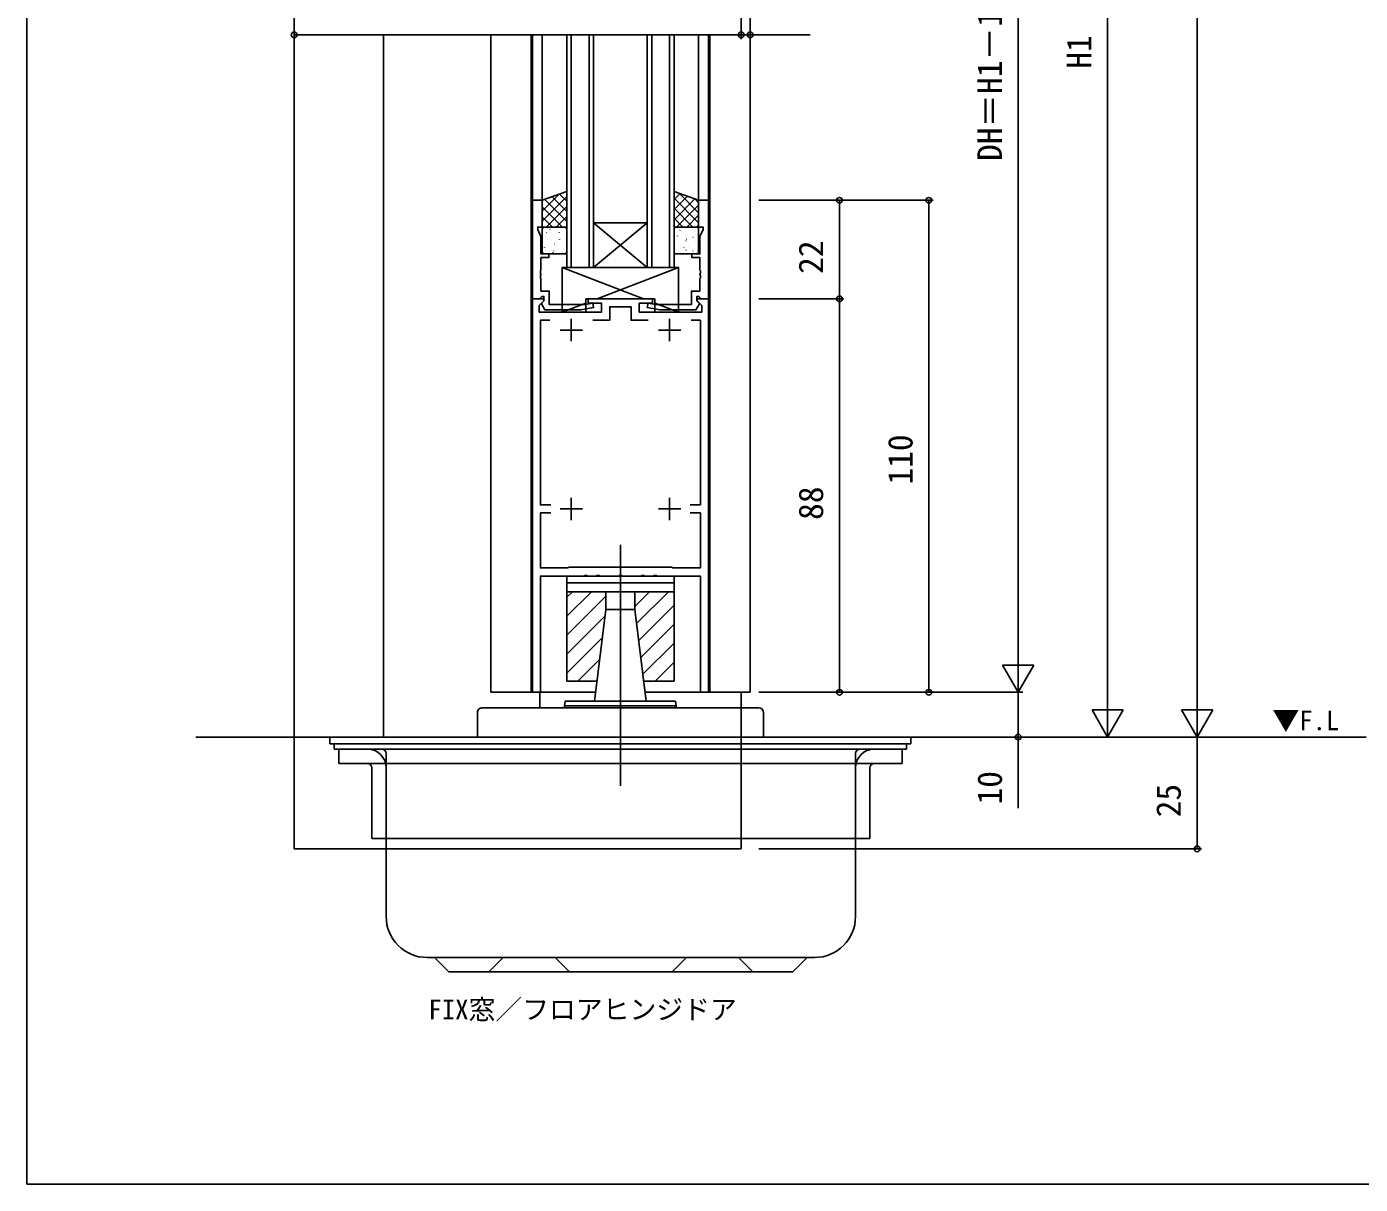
# Model space of a CAD drawing. Units: millimetres, scale not verified. Extents: x -437 to 438, y -344 to 341.
# Drawn here: x -436.7 to -138.4, y -343.7 to -84.9 of the extents above; entities that cross this region are included whole.
import ezdxf
from ezdxf.enums import TextEntityAlignment as Align

# ---------------------------------------------------------------- set-up
doc = ezdxf.new("R2010")
doc.units = ezdxf.units.MM
doc.header["$LTSCALE"] = 2
for name, color, linetype in [('0-1_USER1', 3, 'Continuous'), ('0-2_YKK_11', 7, 'Continuous'), ('0-3_YKK_12', 2, 'Continuous'), ('0-4_YKK_13', 4, 'Continuous'), ('0-6_YKK_D', 6, 'Continuous'), ('0-7_YKK_ZWAK', 7, 'Continuous')]:
    doc.layers.add(name, color=color, linetype=linetype)
doc.styles.add('ＭＳ ゴシック', font='')
doc.styles.get('ＭＳ ゴシック').set_extended_font_data('MS Gothic')

msp = doc.modelspace()

# ---------------------------------------------------------------- linework, layer by layer
at = {"layer": '0-2_YKK_11'}
for p, q in [((-314.882, -155.2), (-314.882, -150.2)), ((-292.882, -155.2), (-292.882, -150.2)), ((-317.382, -152.7), (-312.382, -152.7)), ((-295.382, -152.7), (-290.382, -152.7)), ((-314.882, -195.2), (-314.882, -190.2)), ((-292.882, -195.2), (-292.882, -190.2)), ((-317.382, -192.7), (-312.382, -192.7)), ((-295.382, -192.7), (-290.382, -192.7))]:
    msp.add_line(p, q, dxfattribs=at)
for points in [[(-323.582, -123.7), (-323.582, -145.7), (-321.952, -145.7), (-321.652, -145.4), (-321.452, -145.2), (-320.982, -145.2), (-320.982, -146.15), (-321.482, -146.65), (-321.482, -146.988), (-320.782, -148.2), (-312.774, -148.2), (-309.895, -147.692), (-310.069, -146.708), (-311.727, -147), (-319.782, -147), (-319.782, -144), (-321.652, -144), (-321.652, -141.208), (-321.772, -141.025), (-321.772, -140.475), (-321.652, -140.292), (-321.652, -140.208), (-321.772, -140.025), (-321.772, -139.475), (-321.652, -139.292), (-321.652, -136.5), (-319.882, -136.5), (-319.882, -135.7), (-321.652, -135.7), (-321.652, -131.765), (-322.382, -130.2), (-322.382, -129.7), (-321.382, -129.7), (-321.382, -123.7)], [(-284.182, -123.7), (-284.182, -145.7), (-285.812, -145.7), (-286.112, -145.4), (-286.312, -145.2), (-286.782, -145.2), (-286.782, -146.15), (-286.282, -146.65), (-286.282, -146.988), (-286.982, -148.2), (-294.99, -148.2), (-297.869, -147.692), (-297.695, -146.708), (-296.037, -147), (-287.982, -147), (-287.982, -144), (-286.112, -144), (-286.112, -141.208), (-285.992, -141.025), (-285.992, -140.475), (-286.112, -140.292), (-286.112, -140.208), (-285.992, -140.025), (-285.992, -139.475), (-286.112, -139.292), (-286.112, -136.5), (-287.882, -136.5), (-287.882, -135.7), (-286.112, -135.7), (-286.112, -131.765), (-285.382, -130.2), (-285.382, -129.7), (-286.382, -129.7), (-286.382, -123.7)]]:
    msp.add_lwpolyline(points, close=True, dxfattribs=at)
for points in [[(-284.182, -233.7), (-284.182, -145.7), (-286.658, -145.7), (-286.818, -146.088), (-285.682, -147.224), (-285.682, -148.7), (-299.682, -148.7), (-299.682, -146.7), (-296.682, -146.7), (-296.682, -145.7), (-311.082, -145.7), (-311.082, -146.7), (-308.082, -146.7), (-308.082, -148.7), (-322.082, -148.7), (-322.082, -147.224), (-320.946, -146.088), (-321.106, -145.7), (-323.582, -145.7), (-323.582, -233.7), (-321.782, -233.7), (-321.782, -207.7), (-312.09, -207.7), (-311.907, -207.58), (-311.357, -207.58), (-311.174, -207.7), (-309.34, -207.7), (-309.157, -207.58), (-308.607, -207.58), (-308.424, -207.7), (-304.34, -207.7), (-304.157, -207.58), (-303.607, -207.58), (-303.424, -207.7), (-299.34, -207.7), (-299.157, -207.58), (-298.607, -207.58), (-298.424, -207.7), (-296.59, -207.7), (-296.407, -207.58)], [(-297.684, -150.5), (-301.482, -150.5), (-301.482, -147.5), (-306.282, -147.5), (-306.282, -150.5), (-310.08, -150.5)], [(-319.684, -150.5), (-321.782, -150.5), (-321.782, -191.8), (-319.453, -191.8)], [(-288.311, -191.8), (-285.982, -191.8), (-285.982, -150.5), (-288.08, -150.5)], [(-319.453, -193.6), (-321.782, -193.6), (-321.782, -205.9), (-315.582, -205.9), (-315.382, -205.7), (-292.382, -205.7), (-292.182, -205.9), (-285.982, -205.9), (-285.982, -193.6), (-288.311, -193.6)], [(-296.407, -207.58), (-295.857, -207.58), (-295.674, -207.7), (-285.982, -207.7), (-285.982, -233.7), (-284.182, -233.7)]]:
    msp.add_lwpolyline(points, dxfattribs=at)
at = {"layer": '0-3_YKK_12'}
for p, q in [((-376.882, -86.7), (-376.882, -243.7)), ((-356.882, -86.7), (-356.882, -243.7)), ((-332.882, -86.7), (-332.882, -233.7)), ((-323.882, -86.7), (-323.882, -233.7)), ((-323.581, -123.7), (-323.581, -86.7)), ((-321.382, -123.7), (-321.382, -86.7)), ((-315.882, -138.7), (-315.882, -86.7)), ((-314.882, -86.7), (-314.882, -138.7)), ((-310.882, -138.7), (-310.882, -86.7)), ((-297.882, -138.7), (-297.882, -86.7)), ((-296.882, -86.7), (-296.882, -138.7)), ((-292.882, -138.7), (-292.882, -86.7)), ((-286.382, -123.7), (-286.382, -86.7)), ((-284.182, -123.7), (-284.182, -86.7)), ((-283.882, -86.7), (-283.882, -233.7)), ((-274.882, -86.7), (-274.882, -233.7)), ((-309.882, -128.7), (-297.882, -128.7)), ((-309.882, -138.7), (-297.882, -128.7)), ((-297.882, -138.7), (-309.882, -128.7)), ((-309.882, -138.7), (-297.882, -138.7)), ((-309.529, -233.7), (-332.882, -233.7)), ((-321.882, -233.7), (-321.882, -237.2)), ((-274.882, -233.7), (-298.243, -233.7)), ((-137.073, -243.7), (-398.886, -243.7)), ((-376.882, -243.7), (-376.882, -268.7)), ((-276.882, -268.7), (-376.882, -268.7))]:
    msp.add_line(p, q, dxfattribs=at)
for points in [[(-309.882, -86.7), (-309.882, -138.7), (-315.882, -138.7)], [(-291.882, -86.7), (-291.882, -138.7), (-297.882, -138.7)], [(-276.882, -233.7), (-276.882, -243.7), (-276.882, -268.7)]]:
    msp.add_lwpolyline(points, dxfattribs=at)
at = {"layer": '0-4_YKK_13'}
for p, q in [((-315.882, -123.924), (-317.513, -122.293)), ((-291.882, -123.542), (-290.531, -122.191)), ((-286.382, -126.483), (-290.756, -122.109)), ((-321.382, -126.102), (-317.608, -122.328)), ((-321.382, -128.347), (-315.882, -122.847)), ((-321.382, -123.857), (-321.136, -123.61)), ((-316.841, -129.7), (-321.382, -125.159)), ((-315.882, -128.414), (-320.806, -123.49)), ((-320.49, -129.7), (-315.882, -125.092)), ((-315.882, -126.169), (-319.159, -122.892)), ((-291.882, -125.788), (-288.885, -122.79)), ((-286.382, -128.728), (-291.882, -123.228)), ((-291.882, -128.033), (-287.238, -123.389)), ((-291.304, -129.7), (-286.382, -124.778)), ((-286.382, -124.238), (-287.228, -123.392)), ((-319.086, -129.7), (-321.382, -127.404)), ((-318.245, -129.7), (-315.882, -127.337)), ((-287.656, -129.7), (-291.882, -125.474)), ((-289.901, -129.7), (-291.882, -127.719)), ((-289.059, -129.7), (-286.382, -127.023)), ((-321.331, -129.7), (-321.382, -129.649)), ((-321.382, -135.2), (-321.382, -130.2)), ((-320.882, -129.7), (-316.382, -129.7)), ((-320.409, -130.997), (-320.362, -130.909)), ((-319.635, -130.221), (-319.591, -130.197)), ((-317.61, -130.955), (-317.566, -130.931)), ((-316.616, -131.267), (-316.609, -131.26)), ((-316, -129.7), (-315.882, -129.582)), ((-315.882, -130.2), (-315.882, -135.2)), ((-291.882, -130.2), (-291.882, -135.2)), ((-286.882, -129.7), (-291.382, -129.7)), ((-291.264, -131.061), (-291.257, -131.053)), ((-290.575, -130.479), (-290.528, -130.391)), ((-290.533, -129.791), (-290.489, -129.767)), ((-288.457, -130.224), (-288.413, -130.2)), ((-287.236, -130.578), (-287.229, -130.57)), ((-286.814, -129.7), (-286.382, -129.268)), ((-286.432, -130.958), (-286.388, -130.934)), ((-286.382, -135.2), (-286.382, -130.2)), ((-320.643, -131.75), (-320.637, -131.743)), ((-320.278, -132.412), (-320.234, -132.388)), ((-318.591, -133.472), (-318.584, -133.465)), ((-318.201, -132.845), (-318.157, -132.821)), ((-317.519, -132.522), (-317.472, -132.433)), ((-316.176, -133.579), (-316.132, -133.555)), ((-291.768, -133.873), (-291.724, -133.849)), ((-291.125, -131.681), (-291.081, -131.657)), ((-289.211, -132.783), (-289.204, -132.775)), ((-289.1, -132.415), (-289.056, -132.391)), ((-287.685, -132.004), (-287.639, -131.915)), ((-287.023, -132.848), (-286.979, -132.824)), ((-316.382, -135.7), (-320.882, -135.7)), ((-320.869, -134.302), (-320.825, -134.278)), ((-319.026, -135.373), (-318.979, -135.285)), ((-318.844, -135.036), (-318.8, -135.012)), ((-316.771, -135.455), (-316.765, -135.447)), ((-316.768, -135.469), (-316.724, -135.445)), ((-291.42, -135.248), (-291.413, -135.241)), ((-291.382, -135.7), (-286.882, -135.7)), ((-289.691, -134.305), (-289.647, -134.281)), ((-289.192, -134.855), (-289.145, -134.767)), ((-287.666, -135.039), (-287.622, -135.015)), ((-287.392, -134.765), (-287.385, -134.758)), ((-316.882, -138.701), (-316.882, -148.7)), ((-298.682, -145.7), (-316.882, -138.701)), ((-309.082, -145.7), (-290.882, -138.701)), ((-311.582, -145.7), (-311.582, -148.7)), ((-296.182, -145.7), (-311.582, -145.7)), ((-296.182, -145.7), (-296.182, -148.7)), ((-316.882, -148.7), (-311.582, -146.662)), ((-316.882, -148.7), (-311.582, -148.7)), ((-290.882, -148.7), (-296.182, -146.662)), ((-296.182, -148.7), (-290.882, -148.7)), ((-303.886, -254.6), (-303.886, -200.7)), ((-315.886, -207.7), (-315.886, -209.2)), ((-291.886, -207.7), (-315.886, -207.7)), ((-291.886, -207.7), (-291.886, -209.2)), ((-291.886, -209.2), (-315.886, -209.2)), ((-315.886, -211.2), (-315.886, -209.2)), ((-315.886, -211.2), (-315.886, -231.2)), ((-291.886, -211.2), (-315.886, -211.2)), ((-291.886, -211.2), (-315.886, -211.2)), ((-315.886, -216.701), (-310.385, -211.2)), ((-315.886, -212.458), (-314.627, -211.2)), ((-307.136, -215.2), (-307.136, -211.2)), ((-300.636, -215.2), (-300.636, -211.2)), ((-300.636, -214.494), (-297.342, -211.2)), ((-300.246, -218.347), (-293.099, -211.2)), ((-291.886, -211.2), (-291.886, -209.2)), ((-291.886, -211.2), (-291.886, -231.2)), ((-315.886, -220.944), (-307.136, -212.194)), ((-299.779, -222.123), (-291.886, -214.229)), ((-315.886, -225.186), (-307.31, -216.611)), ((-307.136, -215.2), (-309.671, -235.7)), ((-300.636, -215.2), (-307.136, -215.2)), ((-300.636, -215.2), (-298.1, -235.7)), ((-299.313, -225.899), (-291.886, -218.472)), ((-315.886, -229.429), (-307.909, -221.452)), ((-298.846, -229.675), (-291.886, -222.715)), ((-313.414, -231.2), (-308.508, -226.294)), ((-296.128, -231.2), (-291.886, -226.957)), ((-309.115, -231.2), (-315.886, -231.2)), ((-291.886, -231.2), (-298.657, -231.2)), ((-335.886, -238.2), (-335.886, -243.7)), ((-272.886, -237.2), (-334.886, -237.2)), ((-316.236, -235.7), (-316.386, -236.7)), ((-291.386, -236.7), (-316.386, -236.7)), ((-316.386, -236.7), (-316.386, -237.2)), ((-291.536, -235.7), (-316.236, -235.7)), ((-291.536, -235.7), (-291.386, -236.7)), ((-291.386, -236.7), (-291.386, -237.2)), ((-271.886, -238.2), (-271.886, -243.7)), ((-238.886, -243.7), (-368.886, -243.7)), ((-368.886, -243.7), (-368.886, -245.2)), ((-238.886, -243.7), (-238.886, -245.2)), ((-238.886, -245.2), (-368.886, -245.2)), ((-367.886, -245.2), (-367.886, -246.4)), ((-239.886, -246.4), (-367.886, -246.4)), ((-366.886, -246.4), (-366.886, -249.6)), ((-356.286, -247.4), (-356.286, -283.8)), ((-251.286, -247.4), (-251.286, -283.8)), ((-240.886, -246.4), (-240.886, -249.6)), ((-239.886, -245.2), (-239.886, -246.4)), ((-240.886, -249.6), (-366.886, -249.6)), ((-359.486, -250.6), (-359.486, -266.4)), ((-248.086, -250.6), (-248.086, -266.4)), ((-248.086, -266.4), (-359.486, -266.4)), ((-347.086, -293), (-260.486, -293)), ((-342.286, -296.2), (-345.486, -293)), ((-333.286, -296.2), (-330.086, -293)), ((-315.286, -296.2), (-318.486, -293)), ((-292.286, -296.2), (-289.086, -293)), ((-274.286, -296.2), (-277.486, -293)), ((-265.286, -296.2), (-262.086, -293)), ((-342.286, -296.2), (-265.286, -296.2))]:
    msp.add_line(p, q, dxfattribs=at)
for points in [[(-315.882, -121.7), (-321.382, -123.7), (-321.382, -129.7), (-315.882, -129.7)], [(-291.882, -121.7), (-286.382, -123.7), (-286.382, -129.7), (-291.882, -129.7)]]:
    msp.add_lwpolyline(points, close=True, dxfattribs=at)
msp.add_lwpolyline([(-316.882, -138.701), (-290.882, -138.701), (-290.882, -148.7)], dxfattribs=at)
for centre, radius, start, end in [((-320.886, -130.196), 0.496, 89.49494, 180.50506), ((-316.382, -130.2), 0.5, 0, 90), ((-291.382, -130.2), 0.5, 90, 180), ((-286.878, -130.196), 0.496, 359.49494, 90.50506), ((-320.882, -135.2), 0.5, 180, 269.98379), ((-316.382, -135.2), 0.5, 270, 360), ((-291.382, -135.2), 0.5, 180, 270), ((-286.882, -135.2), 0.5, 270.01621, 0), ((-334.886, -238.2), 1, 89.99998, 180.00001), ((-272.886, -238.2), 1, 359.99999, 89.99997), ((-360.486, -250.6), 4.2, 0, 90), ((-357.286, -247.4), 1, 0, 90), ((-250.286, -247.4), 1, 90, 180), ((-247.086, -250.6), 4.2, 90, 180), ((-360.486, -250.6), 1, 0, 90), ((-247.086, -250.6), 1, 90, 180), ((-347.086, -283.8), 9.2, 180, 270), ((-260.486, -283.8), 9.2, 270, 0)]:
    msp.add_arc(centre, radius, start, end, dxfattribs=at)
at = {"layer": '0-6_YKK_D'}
for p, q in [((-174.882, -236.7), (-174.882, 199.3)), ((-194.882, -236.7), (-194.882, 59.3)), ((-214.882, 56.3), (-214.882, -226.7)), ((-376.882, -48.7), (-376.882, -87.7)), ((-276.882, -48.7), (-276.882, -87.7)), ((-276.882, -48.7), (-276.882, -87.7)), ((-274.882, -48.7), (-274.882, -87.7)), ((-276.882, -86.7), (-376.882, -86.7)), ((-276.882, -86.7), (-279.432, -86.7)), ((-276.882, -86.7), (-274.882, -86.7)), ((-274.882, -86.7), (-261.435, -86.7)), ((-272.882, -123.7), (-233.882, -123.7)), ((-272.882, -123.7), (-253.882, -123.7)), ((-254.882, -145.7), (-254.882, -123.7)), ((-234.882, -233.7), (-234.882, -123.7)), ((-272.882, -145.7), (-253.882, -145.7)), ((-272.882, -145.7), (-253.882, -145.7)), ((-254.882, -233.7), (-254.882, -145.7)), ((-214.882, -233.7), (-214.882, -221.576)), ((-214.882, -233.7), (-218.382, -227.638)), ((-211.382, -227.638), (-218.382, -227.638)), ((-214.882, -233.7), (-211.382, -227.638)), ((-194.882, -243.7), (-194.882, -231.576)), ((-174.882, -243.7), (-174.882, -231.576)), ((-272.882, -233.7), (-253.882, -233.7)), ((-272.882, -233.7), (-233.882, -233.7)), ((-272.882, -233.7), (-213.882, -233.7)), ((-272.882, -233.7), (-213.882, -233.7)), ((-194.882, -243.7), (-198.382, -237.638)), ((-191.382, -237.638), (-198.382, -237.638)), ((-194.882, -243.7), (-191.382, -237.638)), ((-174.882, -243.7), (-178.382, -237.638)), ((-171.382, -237.638), (-178.382, -237.638)), ((-174.882, -243.7), (-171.382, -237.638)), ((-272.882, -243.7), (-213.882, -243.7)), ((-272.882, -243.7), (-173.882, -243.7)), ((-272.882, -243.7), (-193.882, -243.7)), ((-272.882, -243.7), (-173.882, -243.7)), ((-174.882, -268.7), (-174.882, -243.7)), ((-272.882, -268.7), (-173.882, -268.7))]:
    msp.add_line(p, q, dxfattribs=at)
msp.add_lwpolyline([(-214.882, -233.7), (-214.882, -243.7), (-214.882, -259.625)], dxfattribs=at)
for centre in [(-376.882, -86.7), (-276.882, -86.7), (-276.882, -86.7), (-274.882, -86.7), (-254.882, -123.7), (-234.882, -123.7), (-254.882, -145.7), (-254.882, -145.7), (-254.882, -233.7), (-234.882, -233.7), (-214.882, -243.7), (-174.882, -268.7)]:
    msp.add_circle(centre, 0.637, dxfattribs=at)
at = {"layer": '0-7_YKK_ZWAK'}
msp.add_line((-436.7, 306.3), (-436.7, -343.7), dxfattribs=at)
msp.add_lwpolyline([(-436.7, -343.7), (438.3, -343.7), (438.3, 306.3)], dxfattribs=at)

# ---------------------------------------------------------------- texts
at = {"layer": '0-1_USER1', "style": 'ＭＳ ゴシック'}
for s, p in [('▼F.L', (-158.023, -243.495)), ('FIX窓／フロアヒンジドア', (-346.83, -308.12))]:
    msp.add_text(s, height=4.399, dxfattribs=at).set_placement(p, align=Align.BOTTOM_LEFT)
at = {"layer": '0-6_YKK_D', "style": 'ＭＳ ゴシック'}
for s, p in [('DH＝H1－13', (-216.882, -114.902)), ('H1', (-196.882, -94.282)), ('22', (-256.882, -140.155)), ('110', (-236.882, -187.265)), ('88', (-256.882, -195.155)), ('10', (-216.882, -258.776)), ('25', (-176.882, -261.655))]:
    msp.add_text(s, height=5.499, rotation=90, dxfattribs=at).set_placement(p, align=Align.BOTTOM_LEFT)

doc.saveas('drawing.dxf')
